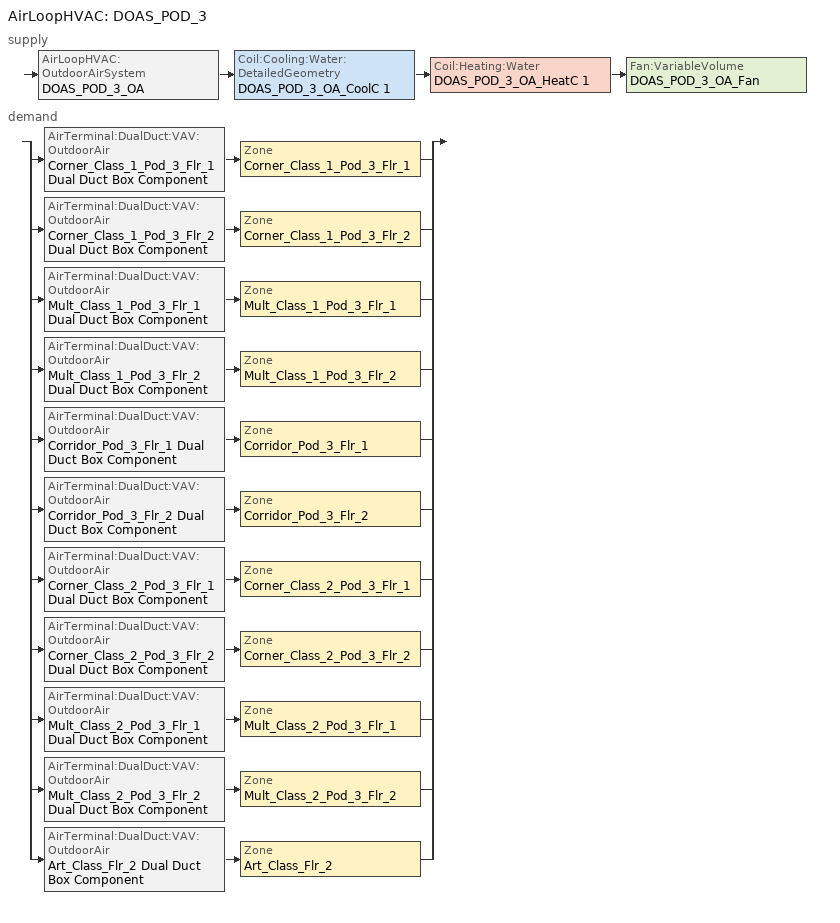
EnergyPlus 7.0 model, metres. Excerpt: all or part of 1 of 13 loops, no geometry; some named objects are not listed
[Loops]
AirLoopHVAC 'DOAS_POD_3'
 supply: AirLoopHVAC:OutdoorAirSystem 'DOAS_POD_3_OA' > Coil:Cooling:Water:DetailedGeometry 'DOAS_POD_3_OA_CoolC 1' > Coil:Heating:Water 'DOAS_POD_3_OA_HeatC 1' > Fan:VariableVolume 'DOAS_POD_3_OA_Fan'
 demand: split
  | AirTerminal:DualDuct:VAV:OutdoorAir 'Corner_Class_1_Pod_3_Flr_1 Dual Duct Box Component' > Zone 'Corner_Class_1_Pod_3_Flr_1'
  | AirTerminal:DualDuct:VAV:OutdoorAir 'Corner_Class_1_Pod_3_Flr_2 Dual Duct Box Component' > Zone 'Corner_Class_1_Pod_3_Flr_2'
  | AirTerminal:DualDuct:VAV:OutdoorAir 'Mult_Class_1_Pod_3_Flr_1 Dual Duct Box Component' > Zone 'Mult_Class_1_Pod_3_Flr_1'
  | AirTerminal:DualDuct:VAV:OutdoorAir 'Mult_Class_1_Pod_3_Flr_2 Dual Duct Box Component' > Zone 'Mult_Class_1_Pod_3_Flr_2'
  | AirTerminal:DualDuct:VAV:OutdoorAir 'Corridor_Pod_3_Flr_1 Dual Duct Box Component' > Zone 'Corridor_Pod_3_Flr_1'
  | AirTerminal:DualDuct:VAV:OutdoorAir 'Corridor_Pod_3_Flr_2 Dual Duct Box Component' > Zone 'Corridor_Pod_3_Flr_2'
  | AirTerminal:DualDuct:VAV:OutdoorAir 'Corner_Class_2_Pod_3_Flr_1 Dual Duct Box Component' > Zone 'Corner_Class_2_Pod_3_Flr_1'
  | AirTerminal:DualDuct:VAV:OutdoorAir 'Corner_Class_2_Pod_3_Flr_2 Dual Duct Box Component' > Zone 'Corner_Class_2_Pod_3_Flr_2'
  | AirTerminal:DualDuct:VAV:OutdoorAir 'Mult_Class_2_Pod_3_Flr_1 Dual Duct Box Component' > Zone 'Mult_Class_2_Pod_3_Flr_1'
  | AirTerminal:DualDuct:VAV:OutdoorAir 'Mult_Class_2_Pod_3_Flr_2 Dual Duct Box Component' > Zone 'Mult_Class_2_Pod_3_Flr_2'
  | AirTerminal:DualDuct:VAV:OutdoorAir 'Art_Class_Flr_2 Dual Duct Box Component' > Zone 'Art_Class_Flr_2'
[Sizing:Zone] Zone Cooling Design Supply Air Temperature {C}=14; Zone Heating Design Supply Air Temperature {C}=40; Zone Cooling Design Supply Air Humidity Ratio {kg-H20/kg-air}=0.0085; Zone Heating Design Supply Air Humidity Ratio {kg-H20/kg-air}=0.008; Cooling Design Air Flow Method {Flow/Zone | DesignDay | DesignDayWithLimit}=DesignDay; Cooling Minimum Air Flow Fraction=0; Heating Design Air Flow Method {Flow/Zone | DesignDay}=DesignDay; Heating Design Air Flow Rate=0; Design Zone Air Distribution Effectiveness in Cooling Mode=1; Design Zone Air Distribution Effectiveness in Heating Mode=1
Name | Design Specification Outdoor Air Object
Corner_Class_1_Pod_3_Flr_1 | Corner_Class_1_Pod_3_Flr_1 OA Design Spec
Corner_Class_1_Pod_3_Flr_2 | Corner_Class_1_Pod_3_Flr_2 OA Design Spec
Mult_Class_1_Pod_3_Flr_1 | Mult_Class_1_Pod_3_Flr_1 OA Design Spec
Mult_Class_1_Pod_3_Flr_2 | Mult_Class_1_Pod_3_Flr_2 OA Design Spec
Corridor_Pod_3_Flr_1 | Corridor_Pod_3_Flr_1 OA Design Spec
Corridor_Pod_3_Flr_2 | Corridor_Pod_3_Flr_2 OA Design Spec
Corner_Class_2_Pod_3_Flr_1 | Corner_Class_2_Pod_3_Flr_1 OA Design Spec
Corner_Class_2_Pod_3_Flr_2 | Corner_Class_2_Pod_3_Flr_2 OA Design Spec
Mult_Class_2_Pod_3_Flr_1 | Mult_Class_2_Pod_3_Flr_1 OA Design Spec
Mult_Class_2_Pod_3_Flr_2 | Mult_Class_2_Pod_3_Flr_2 OA Design Spec
Art_Class_Flr_2 | Art_Class_Flr_2 OA Design Spec
[DesignSpecification:OutdoorAir] Outdoor Air Flow Air Changes per Hour {1/hr}=0
Name | Outdoor Air Method | Outdoor Air Flow Per Person {m3/s-person} | Outdoor Air Flow Per Zone Floor Area {m3/s-m2} | Outdoor Air Flow Per Zone {m3/s} | Outdoor Air Flow per Person {m3/s-person} | Outdoor Air Flow per Zone Floor Area {m3/s-m2} | Outdoor Air Flow per Zone {m3/s} | Outdoor Air Flow Rate Fraction Schedule
Corner_Class_1_Pod_3_Flr_1 OA Design Spec; Corner_Class_1_Pod_3_Flr_2 OA Design Spec; Mult_Class_1_Pod_3_Flr_1 OA Design Spec; Mult_Class_1_Pod_3_Flr_2 OA Design Spec; Corner_Class_2_Pod_3_Flr_1 OA Design Spec; Corner_Class_2_Pod_3_Flr_2 OA Design Spec; Mult_Class_2_Pod_3_Flr_1 OA Design Spec; Mult_Class_2_Pod_3_Flr_2 OA Design Spec | Sum | 0.004719 | 0.00061 | 0
Corner_Class_1_Pod_3_Flr_1 Dual Duct Box OA Design Spec; Corner_Class_1_Pod_3_Flr_2 Dual Duct Box OA Design Spec; Mult_Class_1_Pod_3_Flr_1 Dual Duct Box OA Design Spec; Mult_Class_1_Pod_3_Flr_2 Dual Duct Box OA Design Spec; Corner_Class_2_Pod_3_Flr_1 Dual Duct Box OA Design Spec; Corner_Class_2_Pod_3_Flr_2 Dual Duct Box OA Design Spec; Mult_Class_2_Pod_3_Flr_1 Dual Duct Box OA Design Spec; Mult_Class_2_Pod_3_Flr_2 Dual Duct Box OA Design Spec | Sum |  |  |  | 0.004719 | 0.00061 | 0 | MinOA_Sched
Corridor_Pod_3_Flr_1 OA Design Spec; Corridor_Pod_3_Flr_2 OA Design Spec | Flow/Zone | 0 | 0 | 0.0976
Corridor_Pod_3_Flr_1 Dual Duct Box OA Design Spec; Corridor_Pod_3_Flr_2 Dual Duct Box OA Design Spec | Flow/Zone |  |  |  | 0 | 0 | 0.0976 | MinOA_Sched
Art_Class_Flr_2 OA Design Spec | Sum | 0.004719 | 0.000914 | 0
Art_Class_Flr_2 Dual Duct Box OA Design Spec | Sum |  |  |  | 0.004719 | 0.000914 | 0 | MinOA_Sched
[ZoneControl:Thermostat] Control Type Schedule=Dual Zone Control Type Sched
Name | Zone | Control 1
Corner_Class_1_Pod_3_Flr_1 Thermostat | Corner_Class_1_Pod_3_Flr_1 | Corner_Class_1_Pod_3_Flr_1 DualSPSched
Corner_Class_1_Pod_3_Flr_2 Thermostat | Corner_Class_1_Pod_3_Flr_2 | Corner_Class_1_Pod_3_Flr_2 DualSPSched
Mult_Class_1_Pod_3_Flr_1 Thermostat | Mult_Class_1_Pod_3_Flr_1 | Mult_Class_1_Pod_3_Flr_1 DualSPSched
Mult_Class_1_Pod_3_Flr_2 Thermostat | Mult_Class_1_Pod_3_Flr_2 | Mult_Class_1_Pod_3_Flr_2 DualSPSched
Corridor_Pod_3_Flr_1 Thermostat | Corridor_Pod_3_Flr_1 | Corridor_Pod_3_Flr_1 DualSPSched
Corridor_Pod_3_Flr_2 Thermostat | Corridor_Pod_3_Flr_2 | Corridor_Pod_3_Flr_2 DualSPSched
Corner_Class_2_Pod_3_Flr_1 Thermostat | Corner_Class_2_Pod_3_Flr_1 | Corner_Class_2_Pod_3_Flr_1 DualSPSched
Corner_Class_2_Pod_3_Flr_2 Thermostat | Corner_Class_2_Pod_3_Flr_2 | Corner_Class_2_Pod_3_Flr_2 DualSPSched
Mult_Class_2_Pod_3_Flr_1 Thermostat | Mult_Class_2_Pod_3_Flr_1 | Mult_Class_2_Pod_3_Flr_1 DualSPSched
Mult_Class_2_Pod_3_Flr_2 Thermostat | Mult_Class_2_Pod_3_Flr_2 | Mult_Class_2_Pod_3_Flr_2 DualSPSched
Art_Class_Flr_2 Thermostat | Art_Class_Flr_2 | Art_Class_Flr_2 DualSPSched
[ThermostatSetpoint:DualSetpoint] Heating Setpoint Temperature Schedule=HtgSetP_Sch; Cooling Setpoint Temperature Schedule=ClgSetP_Sch
Corner_Class_1_Pod_3_Flr_1 DualSPSched; Corner_Class_1_Pod_3_Flr_2 DualSPSched; Mult_Class_1_Pod_3_Flr_1 DualSPSched; Mult_Class_1_Pod_3_Flr_2 DualSPSched; Corridor_Pod_3_Flr_1 DualSPSched; Corridor_Pod_3_Flr_2 DualSPSched; Corner_Class_2_Pod_3_Flr_1 DualSPSched; Corner_Class_2_Pod_3_Flr_2 DualSPSched; Mult_Class_2_Pod_3_Flr_1 DualSPSched; Mult_Class_2_Pod_3_Flr_2 DualSPSched; Art_Class_Flr_2 DualSPSched
[Zone equipment]
Corner_Class_1_Pod_3_Flr_1: Corner_Class_1_Pod_3_Flr_1 Dual Duct Box Component, Corner_Class_1_Pod_3_Flr_1 Fan Coil
Corner_Class_1_Pod_3_Flr_2: Corner_Class_1_Pod_3_Flr_2 Dual Duct Box Component, Corner_Class_1_Pod_3_Flr_2 Fan Coil
Mult_Class_1_Pod_3_Flr_1: Mult_Class_1_Pod_3_Flr_1 Dual Duct Box Component, Mult_Class_1_Pod_3_Flr_1 Fan Coil
Mult_Class_1_Pod_3_Flr_2: Mult_Class_1_Pod_3_Flr_2 Dual Duct Box Component, Mult_Class_1_Pod_3_Flr_2 Fan Coil
Corridor_Pod_3_Flr_1: Corridor_Pod_3_Flr_1 Dual Duct Box Component, Corridor_Pod_3_Flr_1 Fan Coil
Corridor_Pod_3_Flr_2: Corridor_Pod_3_Flr_2 Dual Duct Box Component, Corridor_Pod_3_Flr_2 Fan Coil
Corner_Class_2_Pod_3_Flr_1: Corner_Class_2_Pod_3_Flr_1 Dual Duct Box Component, Corner_Class_2_Pod_3_Flr_1 Fan Coil
Corner_Class_2_Pod_3_Flr_2: Corner_Class_2_Pod_3_Flr_2 Dual Duct Box Component, Corner_Class_2_Pod_3_Flr_2 Fan Coil
Mult_Class_2_Pod_3_Flr_1: Mult_Class_2_Pod_3_Flr_1 Dual Duct Box Component, Mult_Class_2_Pod_3_Flr_1 Fan Coil
Mult_Class_2_Pod_3_Flr_2: Mult_Class_2_Pod_3_Flr_2 Dual Duct Box Component, Mult_Class_2_Pod_3_Flr_2 Fan Coil
Art_Class_Flr_2: Art_Class_Flr_2 Dual Duct Box Component, Art_Class_Flr_2 Fan Coil
[AirTerminal:DualDuct:VAV:OutdoorAir] Availability Schedule=ALWAYS_ON; Maximum Damper Air Flow Rate {m3/s}=AUTOSIZE
Name | Design Specification Outdoor Air Object | Per Person Ventilation Rate Mode
Corner_Class_1_Pod_3_Flr_1 Dual Duct Box Component | Corner_Class_1_Pod_3_Flr_1 Dual Duct Box OA Design Spec | CurrentOccupancy
Corner_Class_1_Pod_3_Flr_2 Dual Duct Box Component | Corner_Class_1_Pod_3_Flr_2 Dual Duct Box OA Design Spec | CurrentOccupancy
Mult_Class_1_Pod_3_Flr_1 Dual Duct Box Component | Mult_Class_1_Pod_3_Flr_1 Dual Duct Box OA Design Spec | CurrentOccupancy
Mult_Class_1_Pod_3_Flr_2 Dual Duct Box Component | Mult_Class_1_Pod_3_Flr_2 Dual Duct Box OA Design Spec | CurrentOccupancy
Corridor_Pod_3_Flr_1 Dual Duct Box Component | Corridor_Pod_3_Flr_1 Dual Duct Box OA Design Spec | DesignOccupancy
Corridor_Pod_3_Flr_2 Dual Duct Box Component | Corridor_Pod_3_Flr_2 Dual Duct Box OA Design Spec | DesignOccupancy
Corner_Class_2_Pod_3_Flr_1 Dual Duct Box Component | Corner_Class_2_Pod_3_Flr_1 Dual Duct Box OA Design Spec | CurrentOccupancy
Corner_Class_2_Pod_3_Flr_2 Dual Duct Box Component | Corner_Class_2_Pod_3_Flr_2 Dual Duct Box OA Design Spec | CurrentOccupancy
Mult_Class_2_Pod_3_Flr_1 Dual Duct Box Component | Mult_Class_2_Pod_3_Flr_1 Dual Duct Box OA Design Spec | CurrentOccupancy
Mult_Class_2_Pod_3_Flr_2 Dual Duct Box Component | Mult_Class_2_Pod_3_Flr_2 Dual Duct Box OA Design Spec | CurrentOccupancy
Art_Class_Flr_2 Dual Duct Box Component | Art_Class_Flr_2 Dual Duct Box OA Design Spec | CurrentOccupancy
[Coil:Heating:Water]
DOAS_POD_3_OA_HeatC 1: Availability Schedule=ALWAYS_ON; U-Factor Times Area Value {W/K}=AUTOSIZE; Maximum Water Flow Rate {m3/s}=AUTOSIZE; Coil Peformance input method=UFactorTimesAreaAndDesignWaterFlowRate; Nominal Capacity=AUTOSIZE; Design Inlet Water Temperature=82.2; Design Inlet Air Temperature=16.6; Design Outlet Water Temperature=71.1; Design Outlet Air Temperature=32.2; Rated Ratio for Air and Water Convection=1
[AirLoopHVAC]
DOAS_POD_3: Design Supply Air Flow Rate {m3/s}=AUTOSIZE
[Controller:WaterCoil] Control Variable {Temperature | HumidityRatio | TemperatureAndHumidityRatio | Flow}=Temperature; Maximum Actuated Flow {m3/s}=AUTOSIZE; Minimum Actuated Flow {m3/s}=0
Name | Action {Normal | Reverse} | Actuator Variable {Flow} | Actuator Variable {FLOW} | Controller Convergence Tolerance {delta C} [Delta temp from setpoint]
DOAS_POD_3_OA_CoolC 1_Controller | Reverse | Flow
DOAS_POD_3_OA_HeatC 1_Controller | Normal |  | Flow | 0.0001
[SetpointManager:Scheduled]
DOAS_POD_3 SAT Setpoint: Control Variable {Temperature | Others}=Temperature; Schedule=DOAS_SAT_Sch; Setpoint Node or NodeList=DOAS_POD_3 Supply Equipment Outlet Node
[SetpointManager:MixedAir]
Name | Control Variable {Temperature} | Setpoint Node or NodeList | Control Variable
DOAS_POD_3_OA_CoolC 1 SAT Manager | Temperature | DOAS_POD_3_OA_CoolC 1-DOAS_POD_3_OA_HeatC 1Node
DOAS_POD_3_OA_HeatC 1 SAT Manager | Temperature | DOAS_POD_3_OA_HeatC 1-DOAS_POD_3_OA_FanNode
DOAS_POD_3 ERV Mixed Air Temp Manager |  | DOAS_POD_3_OAOutside Air Heat Recovery-DOAS_POD_3_OAMixing BoxNode | Temperature
[Sizing:System]
DOAS_POD_3: Type Of Load To Size On=VENTILATIONREQUIREMENT; Design Outdoor Air Flow Rate {m3/s}=AUTOSIZE; Minimum System Air Flow Ratio=1; Preheat Design Temperature {C}=7; Preheat Design Humidity Ratio {kg-H2O/kg-air}=0.008; Precool Design Temperature {C}=12.8; Precool Design Humidity Ratio {kg-H2O/kg-air}=0.008; Central Cooling Design Supply Air Temperature {C}=12.8; Central Heating Design Supply Air Temperature {C}=40; Sizing Option {Coincident | NonCoincident}=NonCoincident; 100% Outdoor Air in Cooling {Yes | No}=Yes; 100% Outdoor Air in Heating {Yes | No}=Yes; Central Cooling Design Supply Air Humidity Ratio {kg-H2O/kg-air}=0.0085; Central Heating Design Supply Air Humidity Ratio {kg-H2O/kg-air}=0.008; Cooling Design Air Flow Method=DesignDay; Cooling Design Air Flow Rate {m3/s}=0; Heating Design Air Flow Method=DesignDay; Heating Design Air Flow Rate {m3/s}=0; System Outdoor Air Method { ZoneSum | VentilationRateProcedure }=VentilationRateProcedure
[HeatExchanger:AirToAir:SensibleAndLatent]
DOAS_POD_3_OAOutside Air Heat Recovery: Availability Schedule=ALWAYS_ON; Nominal Supply Air Flow Rate {m3/s}=AUTOSIZE; Sensible Effectiveness at 100% Heating Air Flow=0.75; Latent Effectiveness at 100% Heating Air Flow=0.69; Sensible Effectiveness at 75% Heating Air Flow=0.75; Latent Effectiveness at 75% Heating Air Flow=0.69; Sensible Effectiveness at 100% Cooling Air Flow=0.75; Latent Effectiveness at 100% Cooling Air Flow=0.69; Sensible Effectiveness at 75% Cooling Air Flow=0.75; Latent Effectiveness at 75% Cooling Air Flow=0.69; Nominal Electric Power {W}=0; Supply Outlet Temperature Control {YES | NO}=Yes; Heat Exchanger Type { Plate | Rotary }=Plate; Frost Control Type { None | ExhaustAirRecirculation | ExhaustOnly | MinimumExhaustTemperature }=ExhaustOnly; Threshold Temperature {C}=-23.3; Initial Defrost Time Fraction {min/min}=0.167; Rate of Defrost Time Fraction Increase {min/min per deg C}=0.024; Economizer Lockout=No
[Controller:OutdoorAir]
DOAS_POD_3_OA_Controller: Minimum Outdoor Air Flow Rate {m3/s}=0; Maximum Outdoor Air Flow Rate {m3/s}=AUTOSIZE; Economizer Control Type=NoEconomizer; Economizer Control Action Type=ModulateFlow; Economizer Maximum Limit Dry-Bulb Temperature {C}=28; Economizer Maximum Limit Enthalpy {J/kg}=64000; Economizer Minimum Limit Dry-Bulb Temperature {C}=-100; Lockout Type=NoLockout; Minimum Limit Type=FixedMinimum; Minimum Outdoor Air Schedule=MinOA_Sched; Minimum Fraction of Outdoor Air Schedule=DOAS_POD_3_OAMinOAFracSchedule; High Humidity Control=No; Heat Recovery Bypass Control Type=BypassWhenOAFlowGreaterThanMinimum
[Coil:Cooling:Water:DetailedGeometry]
DOAS_POD_3_OA_CoolC 1: Availability Schedule=ALWAYS_ON; Maximum Water Flow Rate {m3/s}=AUTOSIZE; Tube Outside Surface Area  {m2}=AUTOSIZE; Total Tube Inside Area {m2}=AUTOSIZE; Fin Surface Area {m2}=AUTOSIZE; Minimum Airflow Area {m2}=AUTOSIZE; Coil Depth {m}=AUTOSIZE; Fin Diameter {m}=AUTOSIZE; Fin Thickness {m}=0.0015; Tube Inside Diameter  {m}=0.01445; Tube Outside Diameter {m}=0.0159; Tube Thermal Conductivity {W/m-K}=386; Fin Thermal Conductivity {W/m-K}=204; Fin Spacing {m}=0.0018; Tube Depth Spacing {m}=0.026; Number of Tube Rows=6; Number of Tubes per Row=AUTOSIZE
[Fan:VariableVolume]
DOAS_POD_3_OA_Fan: Availability Schedule=MinOA_Sched; Fan Efficiency=0.69; Pressure Rise {Pa}=1125; Maximum Flow Rate {m3/s}=AUTOSIZE; Fan Power Minimum Flow Rate Input Method {Fraction | FixedFlowRate}=Fraction; Fan Power Minimum Flow Fraction=0.6; Motor Efficiency=0.9; Motor In Airstream Fraction=1; Fan Coefficient 1=0.0407599; Fan Coefficient 2=0.088045; Fan Coefficient 3=-0.0729261; Fan Coefficient 4=0.94374; Fan Coefficient 5=0
[Schedule:Compact]
HtgSetP_Sch: Temperature, Through: 6/30, For: WinterDesignDay, Until: 24:00, 21.7, For: Weekdays, Until: 06:00, 15.6, Until: 18:00, 21.7, Until: 24:00, 15.6, For: AllOtherDays, Until: 24:00, 15.6, Through: 9/1, For: WinterDesignDay, Until: 24:00, 21.7, For: Weekdays, Until: 08:00, 15.6, Until: 13:00, 21.7, Until: 24:00, 15.6, For: AllOtherDays, Until: 24:00, 15.6, Through: 12/31, For: WinterDesignDay, Until: 24:00, 21.7, For: Weekdays, Until: 06:00, 15.6, Until: 18:00, 21.7, Until: 24:00, 15.6, For: AllOtherDays, Until: 24:00, 15.6
ClgSetP_Sch: Temperature, Through: 6/30, For: SummerDesignDay, Until: 24:00, 23.3, For: Weekdays, Until: 06:00, 27.2, Until: 18:00, 23.3, Until: 24:00, 27.2, For: AllOtherDays, Until: 24:00, 27.2, Through: 9/1, For: SummerDesignDay, Until: 24:00, 23.3, For: Weekdays, Until: 08:00, 27.2, Until: 13:00, 23.3, Until: 24:00, 27.2, For: AllOtherDays, Until: 24:00, 27.2, Through: 12/31, For: SummerDesignDay, Until: 24:00, 23.3, For: Weekdays, Until: 06:00, 27.2, Until: 18:00, 23.3, Until: 24:00, 27.2, For: AllOtherDays, Until: 24:00, 27.2
Always_On: On/Off, Through: 12/31, For: AllDays, Until: 24:00, 1
Dual Zone Control Type Sched: Control Type, Through: 12/31, For: AllDays, Until: 24:00, 4
MinOA_Sched: On/Off, Through: 6/30, For: WinterDesignDay SummerDesignDay, Until: 24:00, 1, For: Weekdays, Until: 06:00, 0, Until: 18:00, 1, Until: 24:00, 0, For: AllOtherDays, Until: 24:00, 0, Through: 9/1, For: WinterDesignDay SummerDesignDay, Until: 24:00, 1, For: Weekdays, Until: 08:00, 0, Until: 13:00, 1, Until: 24:00, 0, For: AllOtherDays, Until: 24:00, 0, Through: 12/31, For: WinterDesignDay SummerDesignDay, Until: 24:00, 1, For: Weekdays, Until: 06:00, 0, Until: 18:00, 1, Until: 24:00, 0, For: AllOtherDays, Until: 24:00, 0
DOAS_POD_3_OAMinOAFracSchedule: Through: 12/31, For: AllDays, Until: 24:00, 1
DOAS_SAT_Sch: Temperature, Through: 12/31, For: AllDays, Until: 24:00, 20
